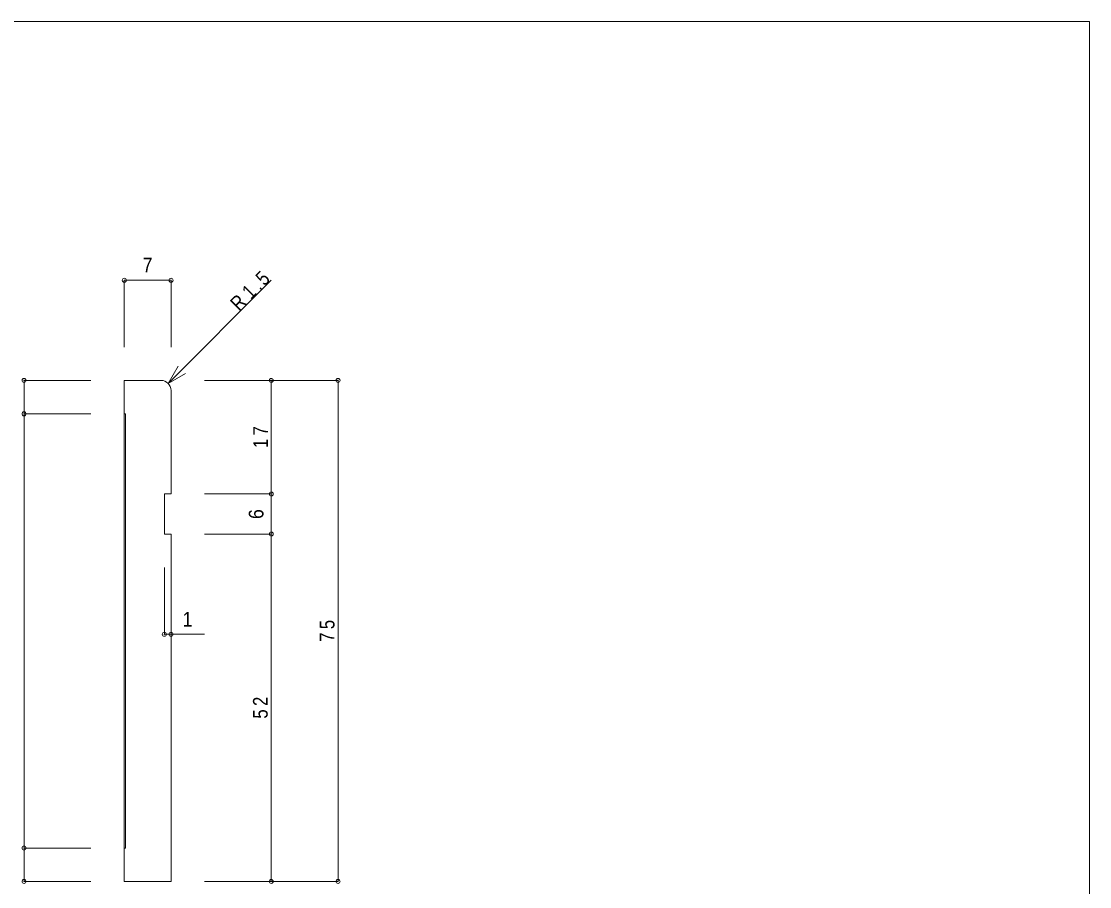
# Model space of a CAD drawing. Units: millimetres on the paper. Extents: x -141 to 141, y -98 to 98.
# Drawn here: x -18.9 to 141, y -32 to 97.5 of the extents above; entities that cross this region are included whole.
import ezdxf
from ezdxf.enums import TextEntityAlignment as Align

# ---------------------------------------------------------------- set-up
doc = ezdxf.new("R2010")
doc.units = ezdxf.units.MM
doc.header["$PDMODE"] = 32
doc.header["$PDSIZE"] = 0.6
for name, color, linetype, lineweight in [('0-0_ＫＢ製品', 2, 'Continuous', 9), ('0-3_寸法', 4, 'Continuous', 9), ('0-4_引出線字', 4, 'Continuous', 9), ('F-0_図面枠', 5, 'Continuous', 9)]:
    doc.layers.add(name, color=color, linetype=linetype, lineweight=lineweight)
doc.styles.add('HGｺﾞｼｯｸM', font='')
doc.styles.get('HGｺﾞｼｯｸM').set_extended_font_data('HGｺﾞｼｯｸM')

msp = doc.modelspace()

# ---------------------------------------------------------------- linework, layer by layer
at = {"layer": '0-0_ＫＢ製品'}
for p, q in [((2, 43.75), (-3.5, 43.75)), ((3.5, 42.25), (3.5, 26.75))]:
    msp.add_line(p, q, dxfattribs=at)
at = {"layer": '0-0_ＫＢ製品', "color": 7}
for p, q in [((-3.5, 38.75), (-3.3, 38.75)), ((-3.3, -26.25), (-3.3, 38.75)), ((-3.5, -26.25), (-3.3, -26.25))]:
    msp.add_line(p, q, dxfattribs=at)
at = {"layer": '0-0_ＫＢ製品'}
msp.add_lwpolyline([(3.5, 26.75), (2.5, 26.75), (2.5, 20.75), (3.5, 20.75), (3.5, -31.25), (-3.5, -31.25), (-3.5, 43.75)], dxfattribs=at)
msp.add_arc((2, 42.25), 1.5, 0, 90, dxfattribs=at)
at = {"layer": '0-3_寸法'}
for p, q in [((-3.5, 58.75), (3.5, 58.75)), ((-3.5, 58.75), (-3.5, 48.75)), ((3.5, 58.75), (3.5, 48.75)), ((-18.5, 43.75), (-18.5, 38.75)), ((-18.5, 43.75), (-8.5, 43.75)), ((18.5, 43.75), (8.5, 43.75)), ((18.5, 43.75), (18.5, 26.75)), ((28.5, 43.75), (18.5, 43.75)), ((28.5, 43.75), (28.5, -31.25)), ((-18.5, 38.75), (-8.5, 38.75)), ((-18.5, 38.75), (-18.5, -26.25)), ((18.5, 26.75), (8.5, 26.75)), ((18.5, 26.75), (18.5, 20.75)), ((18.5, 20.75), (8.5, 20.75)), ((18.5, 20.75), (18.5, -31.25)), ((2.5, 5.75), (2.5, 15.75)), ((3.5, 5.75), (3.5, 15.75)), ((8.5, 5.75), (2.5, 5.75)), ((-18.5, -26.25), (-8.5, -26.25)), ((-18.5, -26.25), (-18.5, -31.25)), ((-18.5, -31.25), (-8.5, -31.25)), ((18.5, -31.25), (8.5, -31.25)), ((28.5, -31.25), (18.5, -31.25))]:
    msp.add_line(p, q, dxfattribs=at)
for p in [(-3.5, 58.75), (3.5, 58.75), (-18.5, 43.75), (18.5, 43.75), (28.5, 43.75), (-18.5, 38.75), (18.5, 26.75), (18.5, 20.75), (2.5, 5.75), (3.5, 5.75), (-18.5, -26.25), (-18.5, -31.25), (18.5, -31.25), (28.5, -31.25)]:
    msp.add_point(p, dxfattribs=at)
at = {"layer": '0-4_引出線字'}
for q in [(18.5, 58.75), (4.561, 45.909), (5.659, 44.811)]:
    msp.add_line((3.061, 43.311), q, dxfattribs=at)
at = {"layer": 'F-0_図面枠'}
for p, q in [((-141, 97.5), (141, 97.5)), ((141, 97.5), (141, -97.5))]:
    msp.add_line(p, q, dxfattribs=at)

# ---------------------------------------------------------------- texts
at = {"layer": '0-3_寸法', "color": 7, "style": 'HGｺﾞｼｯｸM', "width": 0.9}
for s, p in [('7', (-0.75, 59.25)), ('1', (5.25, 6.25))]:
    msp.add_text(s, height=2.199, dxfattribs=at).set_placement(p, align=Align.BOTTOM_LEFT)
msp.add_text('6', height=2.199, rotation=90, dxfattribs=at).set_placement((18, 23), align=Align.BOTTOM_LEFT)
at = {"layer": '0-3_寸法', "color": 7, "char_height": 2.199, "attachment_point": 7, "rotation": 90, "style": 'HGｺﾞｼｯｸM'}
for s, insert in [('\\T1.36;\\W0.85;17', (18, 33.625)), ('\\T1.36;\\W0.85;75', (28, 4.625)), ('\\T1.36;\\W0.85;52', (18, -6.875))]:
    msp.add_mtext(s, dxfattribs=dict(at, insert=insert))
at = {"layer": '0-4_引出線字', "color": 7, "insert": (13.727, 53.977), "char_height": 2.199, "attachment_point": 7, "rotation": 45, "style": 'HGｺﾞｼｯｸM'}
msp.add_mtext('\\T1.38;\\W0.85;R1.5', dxfattribs=at)

doc.saveas('drawing.dxf')
